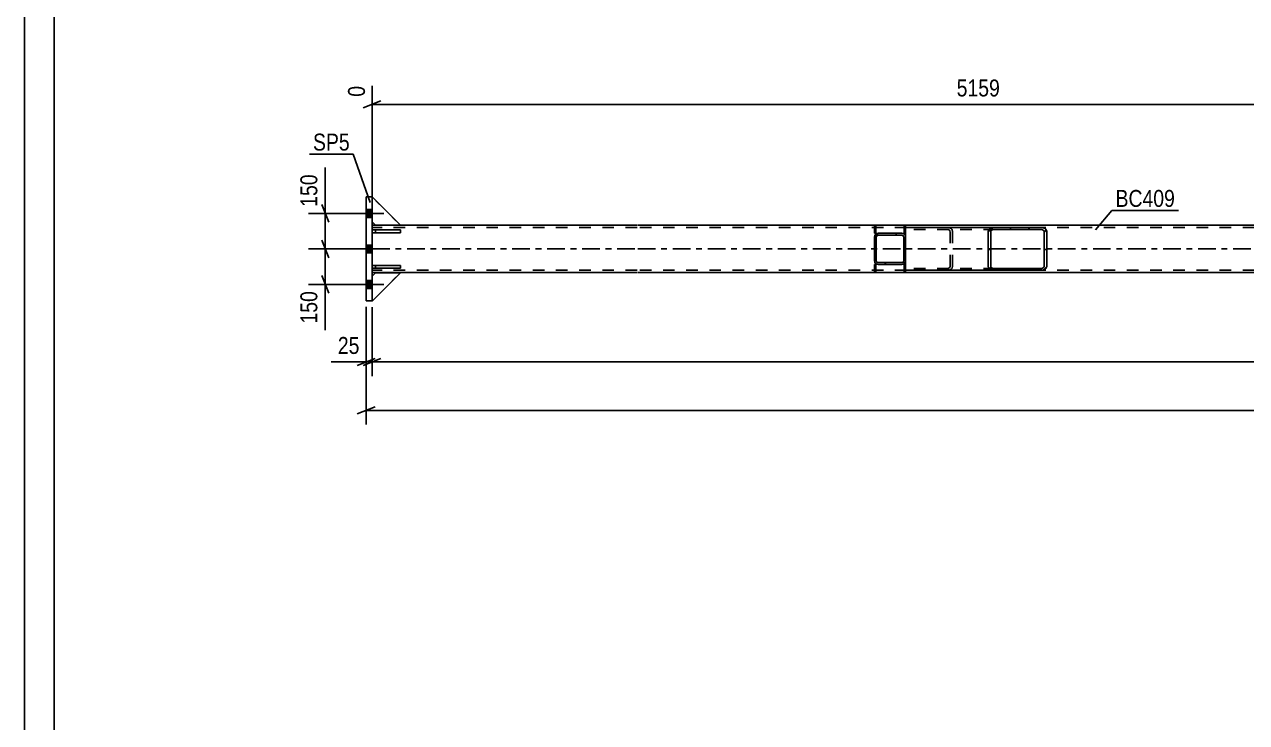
# Model space of a CAD drawing. Header units: millimetres. Extents: x -83 to 758, y -448 to 146.
# Drawn here: x -82.7 to 123.8, y -289.9 to -171.9 of the extents above; entities that cross this region are included whole.
import ezdxf

# ---------------------------------------------------------------- set-up
doc = ezdxf.new("R2010")
doc.units = ezdxf.units.MM
doc.linetypes.add('DXK_LINE_DOT2', pattern=[3.9198, 1.9599, -1.9599])
doc.linetypes.add('DXK_LINE_DOT3', pattern=[5.9187, 2.979, -0.9799, 0.9799, -0.9799])
doc.styles.add('Arial Narrow', font='ARIALN.TTF', dxfattribs={"height": 0.2})

# ---------------------------------------------------------------- blocks, each defined once
blk = doc.blocks.new('Unknown-761555509-1163')
at = {"color": 5, "linetype": 'Continuous'}
for p, q in [((-82.75, 146.41), (-82.75, -447.59)), ((-77.75, 141.41), (-77.75, -442.59))]:
    blk.add_line(p, q, dxfattribs=at)
blk = doc.blocks.new('Part-761555509-2173 - 2150')
at = {"color": 7, "linetype": 'DXK_LINE_DOT2'}
for p, q in [((-19.2, -206.6), (-24, -206.6)), ((-24, -206.6), (-24, -207.08)), ((-24, -207.08), (-19.2, -207.08)), ((-23.4, -207.08), (-23.4, -206.6)), ((-19.2, -207.08), (-19.2, -206.6))]:
    blk.add_line(p, q, dxfattribs=at)
blk = doc.blocks.new('Part-761555509-2157 - 2150')
at = {"color": 7, "linetype": 'DXK_LINE_DOT2'}
for p, q in [((-24, -214.44), (-23.4, -213.84)), ((-19.2, -213.84), (-24, -218.64)), ((-24, -218.64), (-24, -214.44)), ((-23.4, -213.84), (-19.2, -213.84))]:
    blk.add_line(p, q, dxfattribs=at)
blk = doc.blocks.new('Part-761555509-2160 - 2150')
at = {"color": 2, "linetype": 'Continuous'}
for p, q in [((-19.2, -205.81), (-24, -201.01)), ((-24, -205.21), (-23.4, -205.81)), ((-23.4, -205.81), (-19.2, -205.81))]:
    blk.add_line(p, q, dxfattribs=at)
at = {"color": 7, "linetype": 'DXK_LINE_DOT2'}
blk.add_line((-24, -201.01), (-24, -205.21), dxfattribs=at)
blk = doc.blocks.new('Part-761555509-2163 - 2150')
at = {"color": 7, "linetype": 'DXK_LINE_DOT2'}
for p, q in [((-19.2, -205.81), (-24, -201.01)), ((-24, -201.01), (-24, -205.21)), ((-24, -205.21), (-23.4, -205.81)), ((-23.4, -205.81), (-19.2, -205.81))]:
    blk.add_line(p, q, dxfattribs=at)
blk = doc.blocks.new('Part-761555509-2174 - 2150')
at = {"color": 7, "linetype": 'DXK_LINE_DOT2'}
for p, q in [((-19.2, -212.6), (-24, -212.6)), ((-24, -212.6), (-24, -213.08)), ((-23.4, -213.08), (-23.4, -212.6)), ((-19.2, -213.08), (-19.2, -212.6)), ((-24, -213.08), (-19.2, -213.08))]:
    blk.add_line(p, q, dxfattribs=at)
blk = doc.blocks.new('Part-761555509-2166 - 2150')
at = {"color": 7, "linetype": 'DXK_LINE_DOT2'}
for p, q in [((-19.2, -205.81), (-24, -201.01)), ((-24, -201.01), (-24, -205.21)), ((-24, -205.21), (-23.4, -205.81)), ((-23.4, -205.81), (-19.2, -205.81))]:
    blk.add_line(p, q, dxfattribs=at)
blk = doc.blocks.new('Part-761555509-2303 - 2150')
at = {"color": 2, "linetype": 'Continuous'}
for p, q in [((-25, -201.01), (-24, -201.01)), ((-25, -218.61), (-25, -201.01)), ((-24, -201.01), (-24, -218.61)), ((-24, -218.61), (-25, -218.61))]:
    blk.add_line(p, q, dxfattribs=at)
at = {"color": 7, "linetype": 'DXK_LINE_DOT2'}
for p, q in [((-25, -201.01), (-24, -201.01)), ((-25, -218.61), (-24, -218.61))]:
    blk.add_line(p, q, dxfattribs=at)
blk = doc.blocks.new('Part-761555509-2239 - 2150')
at = {"linetype": 'Continuous'}
h = blk.add_hatch(dxfattribs=at)
h.set_pattern_fill('', scale=0.7, style=0, pattern_type=0)
h.set_pattern_definition([(45, (65.785, -212.3996), (-1.57154, 1.57154), [])])
h.paths.add_polyline_path([(65.54, -212.45), (65.78, -212.4), (65.99, -212.26), (66.13, -212.05), (66.18, -211.81), (66.18, -207.81), (66.13, -207.56), (65.99, -207.36), (65.78, -207.22), (65.54, -207.17), (61.54, -207.17), (61.3, -207.22), (61.09, -207.36), (60.95, -207.56), (60.9, -207.81), (60.9, -211.81), (60.95, -212.05), (61.09, -212.26), (61.3, -212.4), (61.54, -212.45)])
h.paths.add_polyline_path([(61.42, -212.1), (61.31, -212.03), (61.24, -211.93), (61.22, -211.81), (61.22, -207.81), (61.24, -207.69), (61.31, -207.58), (61.42, -207.51), (61.54, -207.49), (65.54, -207.49), (65.66, -207.51), (65.77, -207.58), (65.84, -207.69), (65.86, -207.81), (65.86, -211.81), (65.84, -211.93), (65.77, -212.03), (65.66, -212.1), (65.54, -212.13), (61.54, -212.13)])
at = {"color": 7, "linetype": 'DXK_LINE_DOT2'}
for p, q in [((60.9, -207.81), (60.95, -207.56)), ((60.9, -211.81), (60.9, -207.81)), ((61.24, -207.69), (61.22, -207.81)), ((61.22, -211.81), (61.22, -207.81)), ((61.3, -207.22), (61.54, -207.17)), ((61.54, -207.49), (61.42, -207.51)), ((61.54, -207.17), (65.54, -207.17)), ((61.54, -207.49), (65.54, -207.49)), ((65.54, -207.17), (65.78, -207.22)), ((65.66, -207.51), (65.54, -207.49)), ((65.86, -207.81), (65.84, -207.69)), ((65.86, -211.81), (65.86, -207.81)), ((66.13, -207.56), (66.18, -207.81)), ((66.18, -211.81), (66.18, -207.81)), ((60.95, -212.05), (60.9, -211.81)), ((61.22, -211.81), (61.24, -211.93)), ((61.54, -212.45), (61.3, -212.4)), ((61.42, -212.1), (61.54, -212.13)), ((61.54, -212.13), (65.54, -212.13)), ((61.54, -212.45), (65.54, -212.45)), ((65.54, -212.13), (65.66, -212.1)), ((65.78, -212.4), (65.54, -212.45)), ((65.84, -211.93), (65.86, -211.81)), ((66.18, -211.81), (66.13, -212.05))]:
    blk.add_line(p, q, dxfattribs=at)
at = {"color": 2, "linetype": 'Continuous'}
for p, q in [((60.95, -207.56), (60.9, -207.81)), ((60.9, -211.81), (60.9, -207.81)), ((61.22, -207.81), (61.24, -207.69)), ((61.22, -211.81), (61.22, -207.81)), ((61.54, -207.17), (61.3, -207.22)), ((61.42, -207.51), (61.54, -207.49)), ((61.54, -207.17), (65.54, -207.17)), ((61.54, -207.49), (65.54, -207.49)), ((65.78, -207.22), (65.54, -207.17)), ((65.54, -207.49), (65.66, -207.51)), ((65.84, -207.69), (65.86, -207.81)), ((65.86, -211.81), (65.86, -207.81)), ((66.18, -207.81), (66.13, -207.56)), ((66.18, -211.81), (66.18, -207.81)), ((60.9, -211.81), (60.95, -212.05)), ((61.24, -211.93), (61.22, -211.81)), ((61.3, -212.4), (61.54, -212.45)), ((61.54, -212.13), (61.42, -212.1)), ((61.54, -212.13), (65.54, -212.13)), ((61.54, -212.45), (65.54, -212.45)), ((65.66, -212.1), (65.54, -212.13)), ((65.54, -212.45), (65.78, -212.4)), ((65.86, -211.81), (65.84, -211.93)), ((66.13, -212.05), (66.18, -211.81))]:
    blk.add_line(p, q, dxfattribs=at)
at = {"color": 7, "linetype": 'DXK_LINE_DOT2'}
for centre, radius, start, end in [((61.54, -207.81), 0.64, 112.5, 157.5), ((61.54, -207.81), 0.32, 112.5, 157.5), ((65.54, -207.81), 0.32, 22.5, 67.5), ((65.54, -207.81), 0.64, 22.5, 67.5), ((61.54, -211.81), 0.64, 202.5, 247.5), ((61.54, -211.81), 0.32, 202.5, 247.5), ((65.54, -211.81), 0.32, 292.5, 337.5), ((65.54, -211.81), 0.64, 292.5, 337.5)]:
    blk.add_arc(centre, radius, start, end, dxfattribs=at)
at = {"color": 2, "linetype": 'Continuous'}
for centre, radius, start, end in [((61.54, -207.81), 0.64, 112.5, 157.5), ((61.54, -207.81), 0.32, 112.5, 157.5), ((65.54, -207.81), 0.32, 22.5, 67.5), ((65.54, -207.81), 0.64, 22.5, 67.5), ((61.54, -211.81), 0.64, 202.5, 247.5), ((61.54, -211.81), 0.32, 202.5, 247.5), ((65.54, -211.81), 0.32, 292.5, 337.5), ((65.54, -211.81), 0.64, 292.5, 337.5)]:
    blk.add_arc(centre, radius, start, end, dxfattribs=at)
blk = doc.blocks.new('Part-761555509-2175 - 2150')
at = {"color": 2, "linetype": 'Continuous'}
for p, q in [((-24, -206.6), (-19.2, -206.6)), ((-24, -207.08), (-24, -206.6)), ((-19.2, -207.08), (-24, -207.08)), ((-19.2, -206.6), (-19.2, -207.08))]:
    blk.add_line(p, q, dxfattribs=at)
at = {"color": 7, "linetype": 'DXK_LINE_DOT2'}
blk.add_line((-23.4, -207.08), (-23.4, -206.6), dxfattribs=at)
blk = doc.blocks.new('Part-761555509-2176 - 2150')
at = {"color": 2, "linetype": 'Continuous'}
for p, q in [((-24, -213.08), (-24, -212.6)), ((-24, -212.6), (-19.2, -212.6)), ((-19.2, -213.08), (-19.2, -212.6)), ((-24, -213.08), (-19.2, -213.08))]:
    blk.add_line(p, q, dxfattribs=at)
at = {"color": 7, "linetype": 'DXK_LINE_DOT2'}
blk.add_line((-23.4, -213.08), (-23.4, -212.6), dxfattribs=at)
blk = doc.blocks.new('Part-761555509-2179 - 2150')
at = {"color": 2, "linetype": 'Continuous'}
for p, q in [((-23.4, -213.84), (-24, -214.44)), ((-19.2, -213.84), (-24, -218.64)), ((-23.4, -213.84), (-19.2, -213.84)), ((-24, -218.64), (-24, -218.61))]:
    blk.add_line(p, q, dxfattribs=at)
at = {"color": 7, "linetype": 'DXK_LINE_DOT2'}
blk.add_line((-24, -214.44), (-24, -218.61), dxfattribs=at)
blk = doc.blocks.new('Part-761555509-2182 - 2150')
at = {"color": 7, "linetype": 'DXK_LINE_DOT2'}
for p, q in [((-24, -214.44), (-23.4, -213.84)), ((-19.2, -213.84), (-24, -218.64)), ((-24, -218.64), (-24, -214.44)), ((-23.4, -213.84), (-19.2, -213.84))]:
    blk.add_line(p, q, dxfattribs=at)
blk = doc.blocks.new('Bolt-761555509-2192 - 2150')
at = {"linetype": 'Continuous'}
for points in [[(-24, -204.47), (-24, -203.15), (-25, -203.15), (-25, -204.47)], [(-24, -204.47), (-24, -203.15), (-25, -203.15), (-25, -204.47)], [(-24, -204.47), (-24, -203.15), (-25, -203.15), (-25, -204.47)], [(-24, -204.47), (-24, -203.15), (-25, -203.15), (-25, -204.47)], [(-24, -210.47), (-24, -209.15), (-25, -209.15), (-25, -210.47)], [(-24, -210.47), (-24, -209.15), (-25, -209.15), (-25, -210.47)], [(-24, -216.47), (-24, -215.15), (-25, -215.15), (-25, -216.47)], [(-24, -216.47), (-24, -215.15), (-25, -215.15), (-25, -216.47)], [(-24, -216.47), (-24, -215.15), (-25, -215.15), (-25, -216.47)], [(-24, -216.47), (-24, -215.15), (-25, -215.15), (-25, -216.47)]]:
    blk.add_hatch(color=1, dxfattribs=at).paths.add_polyline_path(points)
at = {"color": 1, "linetype": 'Continuous'}
for p, q in [((-26.76, -203.81), (-22, -203.81)), ((-26.76, -203.81), (-22, -203.81)), ((-26.76, -203.81), (-22, -203.81)), ((-26.76, -203.81), (-22, -203.81)), ((-25, -203.15), (-24, -203.15)), ((-25, -203.15), (-24, -203.15)), ((-25, -203.15), (-24, -203.15)), ((-25, -203.15), (-24, -203.15)), ((-25, -204.47), (-24, -204.47)), ((-25, -204.47), (-24, -204.47)), ((-25, -204.47), (-24, -204.47)), ((-25, -204.47), (-24, -204.47)), ((-26.76, -209.81), (-22, -209.81)), ((-26.76, -209.81), (-22, -209.81)), ((-25, -209.15), (-24, -209.15)), ((-25, -209.15), (-24, -209.15)), ((-25, -210.47), (-24, -210.47)), ((-25, -210.47), (-24, -210.47)), ((-26.76, -215.81), (-22, -215.81)), ((-26.76, -215.81), (-22, -215.81)), ((-26.76, -215.81), (-22, -215.81)), ((-26.76, -215.81), (-22, -215.81)), ((-25, -215.15), (-24, -215.15)), ((-25, -215.15), (-24, -215.15)), ((-25, -215.15), (-24, -215.15)), ((-25, -215.15), (-24, -215.15)), ((-25, -216.47), (-24, -216.47)), ((-25, -216.47), (-24, -216.47)), ((-25, -216.47), (-24, -216.47)), ((-25, -216.47), (-24, -216.47))]:
    blk.add_line(p, q, dxfattribs=at)
blk = doc.blocks.new('Part-761555509-2329 - 2150')
at = {"color": 2, "linetype": 'Continuous'}
for p, q in [((60.9, -212.45), (60.9, -212.45)), ((60.9, -212.45), (60.9, -213.65)), ((60.9, -212.45), (61.14, -212.45)), ((61.14, -212.45), (61.14, -212.45)), ((61.14, -212.45), (61.14, -213.65)), ((61.14, -213.65), (60.9, -213.65)), ((61.14, -213.65), (61.14, -213.65))]:
    blk.add_line(p, q, dxfattribs=at)
at = {"color": 7, "linetype": 'DXK_LINE_DOT2'}
for p, q in [((60.9, -213.65), (60.9, -212.45)), ((61.14, -212.45), (61.14, -213.65))]:
    blk.add_line(p, q, dxfattribs=at)
blk = doc.blocks.new('Part-761555509-2232 - 2150')
at = {"color": 2, "linetype": 'Continuous'}
for p, q in [((-24, -205.81), (-23.4, -205.81)), ((20.8, -205.81), (-19.2, -205.81)), ((637.74, -205.81), (20.9, -205.81)), ((20.8, -213.81), (-24, -213.81)), ((642.54, -213.81), (20.9, -213.81))]:
    blk.add_line(p, q, dxfattribs=at)
at = {"color": 7, "linetype": 'DXK_LINE_DOT2'}
for p, q in [((-24, -213.81), (-24, -205.81)), ((20.8, -206.21), (-24, -206.21)), ((-23.4, -205.81), (-19.2, -205.81)), ((642.54, -206.21), (20.9, -206.21)), ((20.8, -213.41), (-24, -213.41)), ((642.54, -213.41), (20.9, -213.41))]:
    blk.add_line(p, q, dxfattribs=at)
at = {"color": 7, "linetype": 'DXK_LINE_DOT3'}
for p, q in [((-24, -209.81), (20.8, -209.81)), ((20.9, -209.81), (642.54, -209.81))]:
    blk.add_line(p, q, dxfattribs=at)
blk = doc.blocks.new('Part-761555509-2249 - 2150')
at = {"color": 2, "linetype": 'Continuous'}
for p, q in [((66.18, -205.97), (65.94, -205.97)), ((65.94, -207.17), (65.94, -205.97)), ((65.94, -207.17), (65.94, -205.97)), ((66.18, -207.17), (66.18, -205.97)), ((66.18, -207.17), (65.94, -207.17))]:
    blk.add_line(p, q, dxfattribs=at)
at = {"color": 7, "linetype": 'DXK_LINE_DOT2'}
for p, q in [((65.94, -205.97), (65.94, -205.97)), ((66.18, -207.17), (66.18, -205.97)), ((65.94, -207.17), (65.94, -207.17))]:
    blk.add_line(p, q, dxfattribs=at)
blk = doc.blocks.new('Part-761555509-2250 - 2150')
at = {"color": 2, "linetype": 'Continuous'}
for p, q in [((65.94, -213.65), (65.94, -212.45)), ((66.18, -212.45), (65.94, -212.45)), ((65.94, -213.65), (65.94, -212.45)), ((66.18, -213.65), (66.18, -212.45)), ((66.18, -213.65), (65.94, -213.65))]:
    blk.add_line(p, q, dxfattribs=at)
at = {"color": 7, "linetype": 'DXK_LINE_DOT2'}
for p, q in [((65.94, -212.45), (65.94, -212.45)), ((66.18, -213.65), (66.18, -212.45)), ((65.94, -213.65), (65.94, -213.65))]:
    blk.add_line(p, q, dxfattribs=at)
blk = doc.blocks.new('Part-761555509-2259 - 2150')
at = {"linetype": 'Continuous'}
h = blk.add_hatch(dxfattribs=at)
h.set_pattern_fill('', scale=0.7, style=0, pattern_type=0)
h.set_pattern_definition([(45, (89.4674, -213.3596), (-1.57154, 1.57154), [])])
h.paths.add_polyline_path([(89.13, -213.41), (89.47, -213.36), (89.75, -213.22), (89.94, -213.01), (90.01, -212.77), (90.01, -206.85), (89.94, -206.6), (89.75, -206.4), (89.47, -206.26), (89.13, -206.21), (81, -206.21), (80.67, -206.26), (80.38, -206.4), (80.19, -206.6), (80.13, -206.85), (80.13, -212.77), (80.19, -213.01), (80.38, -213.22), (80.67, -213.36), (81, -213.41)])
h.paths.add_polyline_path([(80.84, -213.06), (80.69, -212.99), (80.6, -212.89), (80.57, -212.77), (80.57, -206.85), (80.6, -206.73), (80.69, -206.62), (80.84, -206.55), (81, -206.53), (89.13, -206.53), (89.3, -206.55), (89.44, -206.62), (89.54, -206.73), (89.57, -206.85), (89.57, -212.77), (89.54, -212.89), (89.44, -212.99), (89.3, -213.06), (89.13, -213.09), (81, -213.09)])
at = {"color": 2, "linetype": 'Continuous'}
for p, q in [((81, -206.21), (66.18, -206.21)), ((81, -206.21), (80.67, -206.26)), ((80.84, -206.55), (81, -206.53)), ((81, -206.21), (89.13, -206.21)), ((81, -206.53), (89.13, -206.53)), ((89.47, -206.26), (89.13, -206.21)), ((89.13, -206.53), (89.3, -206.55)), ((66.18, -207.17), (66.18, -207.81)), ((80.19, -206.6), (80.13, -206.85)), ((80.13, -212.77), (80.13, -206.85)), ((80.57, -206.85), (80.6, -206.73)), ((80.57, -212.77), (80.57, -206.85)), ((89.54, -206.73), (89.57, -206.85)), ((89.57, -212.77), (89.57, -206.85)), ((90.01, -206.85), (89.94, -206.6)), ((90.01, -212.77), (90.01, -206.85)), ((66.18, -212.45), (66.18, -211.81)), ((81, -213.41), (66.18, -213.41)), ((80.13, -212.77), (80.19, -213.01)), ((80.6, -212.89), (80.57, -212.77)), ((80.67, -213.36), (81, -213.41)), ((81, -213.09), (80.84, -213.06)), ((81, -213.09), (89.13, -213.09)), ((81, -213.41), (89.13, -213.41)), ((89.3, -213.06), (89.13, -213.09)), ((89.13, -213.41), (89.47, -213.36)), ((89.57, -212.77), (89.54, -212.89)), ((89.94, -213.01), (90.01, -212.77))]:
    blk.add_line(p, q, dxfattribs=at)
at = {"color": 7, "linetype": 'DXK_LINE_DOT2'}
for p, q in [((66.18, -206.21), (66.18, -207.17)), ((89.13, -206.53), (66.18, -206.53)), ((73.25, -206.21), (73.58, -206.26)), ((73.41, -206.55), (73.25, -206.53)), ((89.13, -206.21), (81, -206.21)), ((66.18, -207.81), (66.18, -211.81)), ((73.68, -206.85), (73.65, -206.73)), ((73.68, -212.77), (73.68, -206.85)), ((74.06, -206.6), (74.12, -206.85)), ((74.12, -212.77), (74.12, -206.85)), ((66.18, -212.77), (66.18, -212.45)), ((66.18, -213.41), (66.18, -212.77)), ((89.13, -213.09), (66.18, -213.09)), ((73.25, -213.09), (73.41, -213.06)), ((73.58, -213.36), (73.25, -213.41)), ((73.65, -212.89), (73.68, -212.77)), ((74.12, -212.77), (74.06, -213.01)), ((89.13, -213.41), (81, -213.41))]:
    blk.add_line(p, q, dxfattribs=at)
for centre, radius, start, end in [((73.38, -207.03), 0.802, 32.4105, 75.4453), ((73.31, -206.94), 0.401, 32.4105, 75.4453), ((73.31, -212.68), 0.401, 284.5547, 327.5895), ((73.38, -212.58), 0.802, 284.5547, 327.5895)]:
    blk.add_arc(centre, radius, start, end, dxfattribs=at)
at = {"color": 2, "linetype": 'Continuous'}
for centre, radius, start, end in [((80.87, -207.03), 0.802, 104.5547, 147.5895), ((89.27, -207.03), 0.802, 32.4105, 75.4453), ((80.94, -206.94), 0.401, 104.5547, 147.5895), ((89.2, -206.94), 0.401, 32.4105, 75.4453), ((80.87, -212.58), 0.802, 212.4105, 255.4453), ((80.94, -212.68), 0.401, 212.4105, 255.4453), ((89.2, -212.68), 0.401, 284.5547, 327.5895), ((89.27, -212.58), 0.802, 284.5547, 327.5895)]:
    blk.add_arc(centre, radius, start, end, dxfattribs=at)
blk = doc.blocks.new('Part-761555509-2328 - 2150')
at = {"color": 2, "linetype": 'Continuous'}
for p, q in [((60.9, -205.97), (60.9, -205.97)), ((60.9, -205.97), (61.14, -205.97)), ((60.9, -207.17), (60.9, -205.97)), ((61.14, -205.97), (61.14, -205.97)), ((61.14, -207.17), (61.14, -205.97)), ((60.9, -207.17), (61.14, -207.17)), ((61.14, -207.17), (61.14, -207.17))]:
    blk.add_line(p, q, dxfattribs=at)
at = {"color": 7, "linetype": 'DXK_LINE_DOT2'}
for p, q in [((60.9, -207.17), (60.9, -205.97)), ((61.14, -205.97), (61.14, -207.17)), ((61.14, -207.17), (61.14, -207.17))]:
    blk.add_line(p, q, dxfattribs=at)
blk = doc.blocks.new('StraightDimension-761555509-2370 - 2150')
at = {"color": 7, "linetype": 'Continuous'}
for p, q in [((-24, -204.81), (-24, -182.25)), ((-22.5, -184.78), (-25.5, -185.98)), ((-24, -185.38), (180.91, -185.38))]:
    blk.add_line(p, q, dxfattribs=at)
at = {"color": 0, "linetype": 'Continuous'}
blk.add_wipeout([(-24.6, -181.65), (-28.8, -181.65), (-28.8, -184.68), (-24.6, -184.68)], dxfattribs=at)
at = {"color": 0}
blk.add_wipeout([(82.71, -184.63), (82.71, -180.43), (74.2, -180.43), (74.2, -184.63)], dxfattribs=at)
at = {"color": 3, "style": 'Arial Narrow'}
blk.add_text('5159', height=2.863, dxfattribs=at).set_placement((74.8, -184.03))
at = {"color": 3, "linetype": 'Continuous', "style": 'Arial Narrow'}
blk.add_text('0', height=2.86, rotation=90.0002, dxfattribs=at).set_placement((-25.2, -184.08))
blk = doc.blocks.new('StraightDimension-761555509-2389 - 2150')
at = {"color": 7, "linetype": 'Continuous'}
for p, q in [((-32.5, -202.31), (-31.3, -205.31)), ((-26, -203.81), (-34.75, -203.81)), ((-31.9, -209.81), (-31.9, -203.81)), ((-31.3, -211.31), (-32.5, -208.31)), ((-24, -209.81), (-34.75, -209.81))]:
    blk.add_line(p, q, dxfattribs=at)
at = {"color": 0}
blk.add_wipeout([(-32.65, -196.6), (-36.85, -196.6), (-36.85, -203.28), (-32.65, -203.28)], dxfattribs=at)
at = {"color": 7, "linetype": 'Continuous'}
blk.add_line((-31.9, -203.81), (-31.9, -196.07), dxfattribs=at)
blk.add_line((-31.9, -203.81), (-31.9, -196.07), dxfattribs=at)
at = {"color": 3, "style": 'Arial Narrow'}
blk.add_text('150', height=2.863, rotation=90.0002, dxfattribs=at).set_placement((-33.25, -202.68))
blk = doc.blocks.new('StraightDimension-761555509-2399 - 2150')
at = {"color": 7, "linetype": 'Continuous'}
for p, q in [((-32.5, -208.31), (-31.3, -211.31)), ((-24, -209.81), (-34.75, -209.81)), ((-31.9, -215.81), (-31.9, -209.81)), ((-31.3, -217.31), (-32.5, -214.31)), ((-26, -215.81), (-34.75, -215.81))]:
    blk.add_line(p, q, dxfattribs=at)
at = {"color": 0}
blk.add_wipeout([(-32.65, -216.33), (-36.85, -216.33), (-36.85, -223.02), (-32.65, -223.02)], dxfattribs=at)
at = {"color": 7, "linetype": 'Continuous'}
blk.add_line((-31.9, -215.81), (-31.9, -223.54), dxfattribs=at)
blk.add_line((-31.9, -215.81), (-31.9, -223.54), dxfattribs=at)
at = {"color": 3, "style": 'Arial Narrow'}
blk.add_text('150', height=2.863, rotation=90.0002, dxfattribs=at).set_placement((-33.25, -222.42))
blk = doc.blocks.new('StraightDimension-761555509-2429 - 2150')
at = {"color": 7, "linetype": 'Continuous'}
for p, q in [((-25, -219.61), (-25, -239.51)), ((-23.5, -236.51), (-26.5, -237.71)), ((-25, -237.11), (643.54, -237.11))]:
    blk.add_line(p, q, dxfattribs=at)
blk = doc.blocks.new('StraightDimension-761555509-2456 - 2150')
at = {"color": 7, "linetype": 'Continuous'}
for p, q in [((-24, -219.64), (-24, -231.31)), ((-22.5, -228.31), (-25.5, -229.51)), ((-24, -228.91), (642.54, -228.91))]:
    blk.add_line(p, q, dxfattribs=at)
blk = doc.blocks.new('StraightDimension-761555509-2478 - 2150')
at = {"color": 7, "linetype": 'Continuous'}
for p, q in [((-25, -219.61), (-25, -231.31)), ((-24, -219.64), (-24, -231.31)), ((-26.5, -229.51), (-23.5, -228.31)), ((-22.5, -228.31), (-25.5, -229.51)), ((-25, -228.91), (-24, -228.91))]:
    blk.add_line(p, q, dxfattribs=at)
at = {"color": 0}
blk.add_wipeout([(-25.52, -228.16), (-25.52, -223.96), (-30.38, -223.96), (-30.38, -228.16)], dxfattribs=at)
at = {"color": 7, "linetype": 'Continuous'}
blk.add_line((-25, -228.91), (-30.91, -228.91), dxfattribs=at)
blk.add_line((-25, -228.91), (-30.91, -228.91), dxfattribs=at)
at = {"color": 3, "style": 'Arial Narrow'}
blk.add_text('25', height=2.863, dxfattribs=at).set_placement((-29.78, -227.56))
blk = doc.blocks.new('Mark-761555509-2228 - 2150')
at = {"color": 0}
blk.add_wipeout([(111.7, -202.7), (111.7, -199.7), (101.65, -199.7), (101.65, -202.7)], dxfattribs=at)
blk.add_wipeout([(111.7, -202.7), (111.7, -199.7), (101.65, -199.7), (101.65, -202.7)], dxfattribs=at)
at = {"color": 30, "linetype": 'Continuous'}
for p, q in [((98.24, -206.57), (101.05, -203.3)), ((101.05, -203.3), (112.3, -203.3))]:
    blk.add_line(p, q, dxfattribs=at)
at = {"color": 3, "style": 'Arial Narrow'}
blk.add_text('BC409', height=2.863, dxfattribs=at).set_placement((101.65, -202.7))
blk = doc.blocks.new('Mark-761555509-2299 - 2150')
at = {"color": 0}
blk.add_wipeout([(-27.77, -193.18), (-27.77, -190.18), (-33.98, -190.18), (-33.98, -193.18)], dxfattribs=at)
blk.add_wipeout([(-27.77, -193.18), (-27.77, -190.18), (-33.98, -190.18), (-33.98, -193.18)], dxfattribs=at)
at = {"color": 30, "linetype": 'Continuous'}
for p in [(-34.58, -193.78), (-24.33, -201.97)]:
    blk.add_line(p, (-27.17, -193.78), dxfattribs=at)
at = {"color": 3, "style": 'Arial Narrow'}
blk.add_text('SP5', height=2.863, dxfattribs=at).set_placement((-33.98, -193.18))

msp = doc.modelspace()

# ---------------------------------------------------------------- block references
for name in ['Unknown-761555509-1163', 'Part-761555509-2303 - 2150', 'Part-761555509-2160 - 2150', 'Part-761555509-2163 - 2150', 'Part-761555509-2166 - 2150', 'Bolt-761555509-2192 - 2150', 'Part-761555509-2232 - 2150', 'Part-761555509-2328 - 2150', 'Part-761555509-2249 - 2150', 'Part-761555509-2259 - 2150', 'Part-761555509-2173 - 2150', 'Part-761555509-2175 - 2150', 'Part-761555509-2239 - 2150', 'Part-761555509-2174 - 2150', 'Part-761555509-2176 - 2150', 'Part-761555509-2329 - 2150', 'Part-761555509-2250 - 2150', 'Part-761555509-2157 - 2150', 'Part-761555509-2179 - 2150', 'Part-761555509-2182 - 2150']:
    msp.add_blockref(name, (0, 0))

# ---------------------------------------------------------------- next in the draw order: block references
msp.add_blockref('StraightDimension-761555509-2370 - 2150', (0, 0))

# ---------------------------------------------------------------- next in the draw order: block references
for name in ['StraightDimension-761555509-2389 - 2150', 'Mark-761555509-2228 - 2150']:
    msp.add_blockref(name, (0, 0))

# ---------------------------------------------------------------- next in the draw order: block references
for name in ['Mark-761555509-2299 - 2150', 'StraightDimension-761555509-2399 - 2150']:
    msp.add_blockref(name, (0, 0))

# ---------------------------------------------------------------- next in the draw order: block references
msp.add_blockref('StraightDimension-761555509-2429 - 2150', (0, 0))

# ---------------------------------------------------------------- next in the draw order: block references
msp.add_blockref('StraightDimension-761555509-2456 - 2150', (0, 0))

# ---------------------------------------------------------------- next in the draw order: block references
msp.add_blockref('StraightDimension-761555509-2478 - 2150', (0, 0))

doc.saveas('drawing.dxf')
